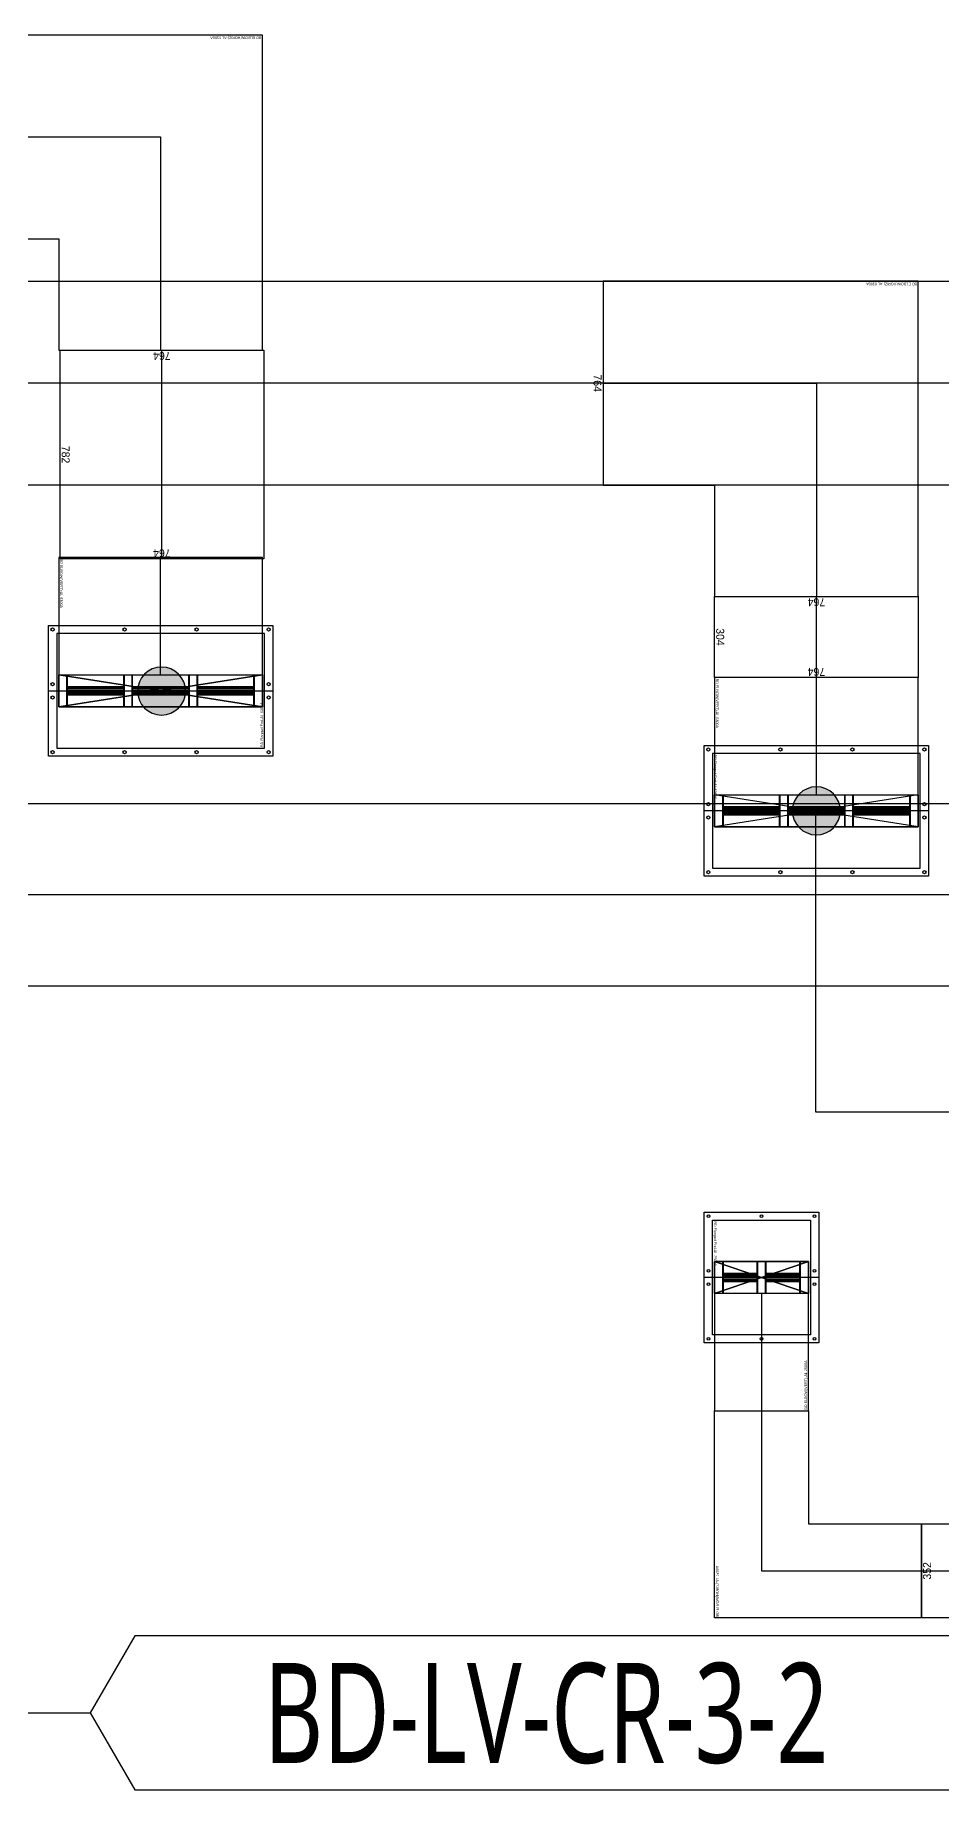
# Model space of a CAD drawing. Header units: millimetres. Extents: x 84228 to 374549, y -351975 to 847575.
# Drawn here: x 299941 to 303341, y 742429 to 749009 of the extents above; entities that cross this region are included whole.
import ezdxf
from ezdxf.enums import TextEntityAlignment as Align

# ---------------------------------------------------------------- set-up
doc = ezdxf.new("R2010")
doc.units = ezdxf.units.MM
doc.header["$LTSCALE"] = 150
doc.layers.get('Defpoints').update_dxf_attribs({"color": 150})
for name, color, linetype in [('-----27 Bus Duct_LV_380-220V', 200, 'Continuous'), ('-----27 Bus Duct_LV_380-220V_LOAD BANK', 7, 'Continuous'), ('-----27 Bus Duct_LV_380-220V_UT', 41, 'Continuous'), ('-----27 Bus Duct_LV_380-220V_UT B', 71, 'Continuous'), ('-----99 Cable Schedule', 2, 'Continuous')]:
    doc.layers.add(name, color=color, linetype=linetype)
doc.styles.add('DH', font='malgun.ttf')
doc.styles.add('ELEC', font='Dotum.ttf')
doc.styles.get("Standard").update_dxf_attribs({"font": 'Dotum.ttf'})
doc.dimstyles.new('전기통신참고용-치수', dxfattribs={"dimscale": 15, "dimtxt": 2, "dimasz": 0, "dimexe": 0, "dimexo": 0, "dimgap": 0.4, "dimtad": 4, "dimdec": 0, "dimzin": 0, "dimdsep": 46, "dimtxsty": 'Standard', "dimblk": 'NONE', "dimcen": 0, "dimse1": 1, "dimse2": 1, "dimsd1": 1, "dimsd2": 1, "dimclrd": 8, "dimclre": 8, "dimclrt": 8, "dimadec": 0, "dimazin": 0, "dimtfac": 1, "dimtdec": 0, "dimtix": 1, "dimtmove": 2, "dimatfit": 0, "dimldrblk": 'NONE', "dimfxl": 2, "dimtolj": 1, "dimtzin": 0, "dimarcsym": 0})

# ---------------------------------------------------------------- blocks, each defined once
blk = doc.blocks.new('*U465')
at = {"color": 1}
blk.add_line((382.0000000000052, 30484.9293737049), (382.0000000000002, 1445.429110597543), dxfattribs=at)
at = {"color": 0}
blk.add_lwpolyline([(764.0000000000002, 1445.429110597543), (2.273736754432321e-13, 1445.429110597543), (5.343281372915953e-12, 30484.9293737049), (764.0000000000053, 30484.9293737049)], close=True, dxfattribs=at)
blk = doc.blocks.new('*U593')
at = {"color": 1}
blk.add_line((343.0000000000018, 9979.49894644339), (342.9999999999956, -24216.00131666499), dxfattribs=at)
at = {"color": 0}
blk.add_lwpolyline([(685.9999999999957, -24216.00131666499), (-4.312994406063808e-12, -24216.00131666499), (1.662670001678634e-12, 9979.49894644339), (686.0000000000015, 9979.49894644339)], close=True, dxfattribs=at)
blk = doc.blocks.new('*U63')
at = {"color": 0}
blk.add_line((-3.637978807091713e-12, 214.5000000000036), (-3.637978807091713e-12, -214.4999999999964), dxfattribs=at)
at = {"color": 1}
for p, q in [((60, 176), (-60, -176)), ((-60, 176), (60, -176))]:
    blk.add_line(p, q, dxfattribs=at)
at = {"color": 0}
for points in [[(244.9999999999945, -214.4999999999964), (-245.0000000000055, -214.4999999999964), (-245.0000000000036, 214.5000000000036), (244.9999999999964, 214.5000000000036)], [(214.9999999999964, -183.4999999999964), (-215.0000000000036, -183.4999999999964), (-215.0000000000036, 183.5000000000036), (214.9999999999964, 183.5000000000036)]]:
    blk.add_lwpolyline(points, close=True, dxfattribs=at)
at = {"color": 1}
blk.add_lwpolyline([(60, -176), (-60, -176), (-60, 176), (60, 176)], close=True, dxfattribs=at)
for points in [[(-60, 14, -0.414213562373095), (-58, 16), (-17.19999999999709, 16, 0.4142135623730951), (-16.19999999999709, 17), (-16.19999999999709, 143, 0.4142135623730951), (-17.19999999999709, 144), (-58, 144, -0.414213562373095), (-60, 146), (-60, 176, -0.4142135623730951), (-59, 175), (-59, 146, 0.4142135623730951), (-58, 145), (58, 145, 0.4142135623730951), (59, 146), (59, 175, -0.4142135623730951), (60, 176), (60, 146, -0.414213562373095), (58, 144), (17.19999999999709, 144, 0.4142135623730951), (16.19999999999709, 143), (16.19999999999709, 17, 0.4142135623730951), (17.19999999999709, 16), (58, 16, -0.414213562373095), (60, 14), (60.00000000000728, 2, -0.4142135623730951), (59.00000000000728, 3), (59, 14, 0.414213562373095), (58, 15), (-58, 15, 0.4142135623730951), (-59, 14), (-58.99999999999272, 3, -0.4142135623730951), (-59.99999999999272, 2), (-59.99999999999272, 2), (-59.99999999999272, 2), (-59.99999999999272, 2)], [(-15.19999999999709, 17), (-15.19999999999709, 143, -0.414213562373095), (-14.19999999999709, 144), (14.19999999999709, 144, -0.414213562373095), (15.19999999999709, 143), (15.19999999999709, 17, -0.414213562373095), (14.19999999999709, 16), (-14.19999999999709, 16, -0.414213562373095)], [(-14.19999999999709, 18), (-14.19999999999709, 142, -0.414213562373095), (-13.19999999999709, 143), (-8.85000000000582, 143, -0.414213562373095), (-7.850000000005821, 142), (-7.850000000005821, 18, -0.414213562373095), (-8.85000000000582, 17), (-13.19999999999709, 17, -0.414213562373095)], [(-6.849999999998545, 18), (-6.849999999998545, 142, -0.414213562373095), (-5.849999999998545, 143), (-1.500000000007276, 143, -0.414213562373095), (-0.500000000007276, 142), (-0.500000000007276, 18, -0.414213562373095), (-1.500000000007276, 17), (-5.849999999998545, 17, -0.414213562373095)], [(0.500000000007276, 18), (0.500000000007276, 142, -0.414213562373095), (1.500000000007276, 143), (5.849999999998545, 143, -0.414213562373095), (6.849999999998545, 142), (6.849999999998545, 18, -0.414213562373095), (5.849999999998545, 17), (1.500000000007276, 17, -0.414213562373095)], [(7.850000000005821, 18), (7.850000000005821, 142, -0.414213562373095), (8.85000000000582, 143), (13.19999999999709, 143, -0.414213562373095), (14.19999999999709, 142), (14.19999999999709, 18, -0.414213562373095), (13.19999999999709, 17), (8.85000000000582, 17, -0.414213562373095)], [(-60, -146, -0.414213562373095), (-58, -144), (-17.19999999999709, -144, 0.4142135623730951), (-16.19999999999709, -143), (-16.19999999999709, -17, 0.4142135623730951), (-17.19999999999709, -16), (-58, -16, -0.414213562373095), (-60, -14), (-59.99999999999272, 0, -0.4142135623730951), (-58.99999999999272, -1), (-59, -14, 0.4142135623730951), (-58, -15), (58, -15, 0.4142135623730951), (59, -14), (59.00000000000728, -1, -0.4142135623730951), (60.00000000000728, 0), (60, -14, -0.414213562373095), (58, -16), (17.19999999999709, -16, 0.4142135623730951), (16.19999999999709, -17), (16.19999999999709, -143, 0.4142135623730951), (17.19999999999709, -144), (58, -144, -0.414213562373095), (60, -146), (60, -176, -0.4142135623730951), (59, -175), (59, -146, 0.414213562373095), (58, -145), (-58, -145, 0.4142135623730951), (-59, -146), (-59, -175, -0.4142135623730951), (-60, -176), (-60, -176), (-60, -176), (-60, -176)], [(-15.19999999999709, -143), (-15.19999999999709, -17, -0.414213562373095), (-14.19999999999709, -16), (14.19999999999709, -16, -0.414213562373095), (15.19999999999709, -17), (15.19999999999709, -143, -0.414213562373095), (14.19999999999709, -144), (-14.19999999999709, -144, -0.414213562373095)], [(-14.19999999999709, -142), (-14.19999999999709, -18, -0.414213562373095), (-13.19999999999709, -17), (-8.85000000000582, -17, -0.414213562373095), (-7.850000000005821, -18), (-7.850000000005821, -142, -0.414213562373095), (-8.85000000000582, -143), (-13.19999999999709, -143, -0.414213562373095)], [(-6.849999999998545, -142), (-6.849999999998545, -18, -0.414213562373095), (-5.849999999998545, -17), (-1.500000000007276, -17, -0.414213562373095), (-0.500000000007276, -18), (-0.500000000007276, -142, -0.414213562373095), (-1.500000000007276, -143), (-5.849999999998545, -143, -0.414213562373095)], [(0.500000000007276, -142), (0.500000000007276, -18, -0.414213562373095), (1.500000000007276, -17), (5.849999999998545, -17, -0.414213562373095), (6.849999999998545, -18), (6.849999999998545, -142, -0.414213562373095), (5.849999999998545, -143), (1.500000000007276, -143, -0.414213562373095)], [(7.850000000005821, -142), (7.850000000005821, -18, -0.414213562373095), (8.85000000000582, -17), (13.19999999999709, -17, -0.414213562373095), (14.19999999999709, -18), (14.19999999999709, -142, -0.414213562373095), (13.19999999999709, -143), (8.85000000000582, -143, -0.414213562373095)]]:
    blk.add_lwpolyline(points, format="xyb", close=True, dxfattribs=at)
at = {"color": 0}
for centre in [(-230.0000000000036, 199.0000000000036), (-25.00000000000364, 199.0000000000036), (24.99999999999636, 199.0000000000036), (229.9999999999964, 199.0000000000036), (-230.0000000000036, 3.637978807091713e-12), (229.9999999999964, 3.637978807091713e-12), (-230.0000000000036, -198.9999999999964), (-25.00000000000364, -198.9999999999964), (24.99999999999636, -198.9999999999964), (229.9999999999964, -198.9999999999964)]:
    blk.add_circle(centre, 5, dxfattribs=at)
at = {"color": 0, "style": 'ELEC'}
blk.add_text('BD Flanged End-AL 2500A', height=10, dxfattribs=at).set_placement((-210.0000000000036, -173.4999999999964), align=Align.MIDDLE_LEFT)
blk = doc.blocks.new('*U64')
at = {"color": 1}
for p, q in [((340, 176), (220, -176)), ((220, 176), (340, -176))]:
    blk.add_line(p, q, dxfattribs=at)
at = {"color": 0}
blk.add_lwpolyline([(-220.0000000000036, -176), (219.9999999999964, -176), (219.9999999999964, 176), (-220.0000000000036, 176)], close=True, dxfattribs=at)
blk.add_lwpolyline([(219.9999999999964, -176), (339.9999999999964, -176), (339.9999999999964, 176), (219.9999999999964, 176)], dxfattribs=at)
at = {"color": 1}
for points in [[(220, 14, -0.414213562373095), (222, 16), (262.8000000000029, 16, 0.4142135623730951), (263.8000000000029, 17), (263.8000000000029, 143, 0.4142135623730951), (262.8000000000029, 144), (222, 144, -0.414213562373095), (220, 146), (220, 176, -0.4142135623730951), (221, 175), (221, 146, 0.4142135623730951), (222, 145), (338, 145, 0.4142135623730951), (339, 146), (339, 175, -0.4142135623730951), (340, 176), (340, 146, -0.414213562373095), (338, 144), (297.1999999999971, 144, 0.4142135623730951), (296.1999999999971, 143), (296.1999999999971, 17, 0.4142135623730951), (297.1999999999971, 16), (338, 16, -0.414213562373095), (340, 14), (340.0000000000146, 2, -0.4142135623730951), (339.0000000000146, 3), (339, 14, 0.414213562373095), (338, 15), (222, 15, 0.4142135623730951), (221, 14), (221.0000000000146, 3, -0.4142135623730951), (220.0000000000146, 2), (220.0000000000146, 2), (220.0000000000146, 2), (220.0000000000146, 2)], [(264.8000000000029, 17), (264.8000000000029, 143, -0.414213562373095), (265.8000000000029, 144), (294.1999999999971, 144, -0.414213562373095), (295.1999999999971, 143), (295.1999999999971, 17, -0.414213562373095), (294.1999999999971, 16), (265.8000000000029, 16, -0.414213562373095)], [(265.8000000000029, 18), (265.8000000000029, 142, -0.414213562373095), (266.8000000000029, 143), (271.1499999999942, 143, -0.414213562373095), (272.1499999999942, 142), (272.1499999999942, 18, -0.414213562373095), (271.1499999999942, 17), (266.8000000000029, 17, -0.414213562373095)], [(273.1500000000087, 18), (273.1500000000087, 142, -0.414213562373095), (274.1500000000087, 143), (278.5, 143, -0.414213562373095), (279.5, 142), (279.5, 18, -0.414213562373095), (278.5, 17), (274.1500000000087, 17, -0.414213562373095)], [(280.5000000000146, 18), (280.5000000000146, 142, -0.414213562373095), (281.5000000000146, 143), (285.8500000000058, 143, -0.414213562373095), (286.8500000000058, 142), (286.8500000000058, 18, -0.414213562373095), (285.8500000000058, 17), (281.5000000000146, 17, -0.414213562373095)], [(287.8500000000058, 18), (287.8500000000058, 142, -0.414213562373095), (288.8500000000058, 143), (293.1999999999971, 143, -0.414213562373095), (294.1999999999971, 142), (294.1999999999971, 18, -0.414213562373095), (293.1999999999971, 17), (288.8500000000058, 17, -0.414213562373095)], [(220, -146, -0.414213562373095), (222, -144), (262.8000000000029, -144, 0.4142135623730951), (263.8000000000029, -143), (263.8000000000029, -17, 0.4142135623730951), (262.8000000000029, -16), (222, -16, -0.414213562373095), (220, -14), (220.0000000000146, 0, -0.4142135623730951), (221.0000000000146, -1), (221, -14, 0.4142135623730951), (222, -15), (338, -15, 0.4142135623730951), (339, -14), (339.0000000000146, -1, -0.4142135623730951), (340.0000000000146, 0), (340, -14, -0.414213562373095), (338, -16), (297.1999999999971, -16, 0.4142135623730951), (296.1999999999971, -17), (296.1999999999971, -143, 0.4142135623730951), (297.1999999999971, -144), (338, -144, -0.414213562373095), (340, -146), (340, -176, -0.4142135623730951), (339, -175), (339, -146, 0.414213562373095), (338, -145), (222, -145, 0.4142135623730951), (221, -146), (221, -175, -0.4142135623730951), (220, -176), (220, -176), (220, -176), (220, -176)], [(264.8000000000029, -143), (264.8000000000029, -17, -0.414213562373095), (265.8000000000029, -16), (294.1999999999971, -16, -0.414213562373095), (295.1999999999971, -17), (295.1999999999971, -143, -0.414213562373095), (294.1999999999971, -144), (265.8000000000029, -144, -0.414213562373095)], [(265.8000000000029, -142), (265.8000000000029, -18, -0.414213562373095), (266.8000000000029, -17), (271.1499999999942, -17, -0.414213562373095), (272.1499999999942, -18), (272.1499999999942, -142, -0.414213562373095), (271.1499999999942, -143), (266.8000000000029, -143, -0.414213562373095)], [(273.1500000000087, -142), (273.1500000000087, -18, -0.414213562373095), (274.1500000000087, -17), (278.5, -17, -0.414213562373095), (279.5, -18), (279.5, -142, -0.414213562373095), (278.5, -143), (274.1500000000087, -143, -0.414213562373095)], [(280.5000000000146, -142), (280.5000000000146, -18, -0.414213562373095), (281.5000000000146, -17), (285.8500000000058, -17, -0.414213562373095), (286.8500000000058, -18), (286.8500000000058, -142, -0.414213562373095), (285.8500000000058, -143), (281.5000000000146, -143, -0.414213562373095)], [(287.8500000000058, -142), (287.8500000000058, -18, -0.414213562373095), (288.8500000000058, -17), (293.1999999999971, -17, -0.414213562373095), (294.1999999999971, -18), (294.1999999999971, -142, -0.414213562373095), (293.1999999999971, -143), (288.8500000000058, -143, -0.414213562373095)]]:
    blk.add_lwpolyline(points, format="xyb", close=True, dxfattribs=at)
blk.add_lwpolyline([(220, 0), (-220, 0)], dxfattribs=at)
at = {"color": 0, "style": 'ELEC'}
blk.add_text('BD ELBOW(VERT)-AL 2500A', height=10, dxfattribs=at).set_placement((-215.0000000000036, -166), align=Align.MIDDLE_LEFT)
blk = doc.blocks.new('*D558')
at = {"layer": 'Defpoints', "color": 0, "transparency": 16777216}
for p in [(-1.06581410364015e-13, 62.22511945736187), (351.9999999999999, 62.22511945736187), (351.9999999999999, 62.22511945736187)]:
    blk.add_point(p, dxfattribs=at)
at = {"color": 0, "transparency": 16777216, "insert": (175.9999999999999, 41.20476667581506), "char_height": 30, "attachment_point": 5}
blk.add_mtext('\\A1;{\\C0;352}', dxfattribs=at)
blk = doc.blocks.new('_None')
blk = doc.blocks.new('*D559')
at = {"layer": 'Defpoints', "color": 0, "transparency": 16777216}
for p in [(352, 62.2251194573619), (352.0000000000947, 62.2251194573619), (351.9999999999993, -5008.774880545011)]:
    blk.add_point(p, dxfattribs=at)
at = {"color": 0, "transparency": 16777216, "insert": (330.9796472185477, -2473.274880543824), "char_height": 30, "attachment_point": 5, "rotation": 90}
blk.add_mtext('\\A1;{\\C0;5071}', dxfattribs=at)
blk = doc.blocks.new('*D560')
at = {"layer": 'Defpoints', "color": 0, "transparency": 16777216}
for p in [(-9.450218385609332e-13, -5008.774880545009), (351.9999999999991, -5008.774880545009), (351.9999999999991, -5008.774880545009)]:
    blk.add_point(p, dxfattribs=at)
at = {"color": 0, "transparency": 16777216, "insert": (175.9999999999991, -4987.754527763463), "char_height": 30, "attachment_point": 5}
blk.add_mtext('\\A1;{\\C0;352}', dxfattribs=at)
blk = doc.blocks.new('*U65')
at = {"color": 0}
blk.add_lwpolyline([(-176.0000000000036, -176), (599.9999999999964, -176), (599.9999999999964, 176), (175.9999999999964, 176), (175.9999999999964, 600), (-176.0000000000036, 600)], close=True, dxfattribs=at)
at = {"color": 1}
blk.add_lwpolyline([(600, 0), (0, 0), (0, 600)], dxfattribs=at)
at = {"color": 0, "style": 'ELEC'}
blk.add_text('BD ELBOW(HORIZ)-AL 2500A', height=10, dxfattribs=at).set_placement((-171.0000000000036, -166), align=Align.MIDDLE_LEFT)
blk = doc.blocks.new('*U5')
at = {"color": 0}
blk.add_line((-3.637978807091713e-12, 420.5000000000036), (-3.637978807091713e-12, -420.5), dxfattribs=at)
at = {"color": 1}
for p, q in [((60, 382), (-60, -382)), ((-60, 382), (60, -382))]:
    blk.add_line(p, q, dxfattribs=at)
at = {"color": 0}
for points in [[(244.9999999999964, -420.5), (-245.0000000000036, -420.5), (-245.0000000000036, 420.5000000000036), (244.9999999999964, 420.5000000000036)], [(-215.0000000000036, -389.4999999999964), (214.9999999999964, -389.4999999999964), (214.9999999999964, 389.5000000000036), (-215.0000000000036, 389.5000000000036)]]:
    blk.add_lwpolyline(points, close=True, dxfattribs=at)
at = {"color": 1}
blk.add_lwpolyline([(60, -382), (-60, -382), (-60, 382), (60, 382)], close=True, dxfattribs=at)
for points in [[(-60, 136, -0.414213562373095), (-58, 138), (-17.19999999999709, 138, 0.4142135623730951), (-16.19999999999709, 139), (-16.19999999999709, 349, 0.4142135623730951), (-17.19999999999709, 350), (-58, 350, -0.414213562373095), (-60, 352), (-60, 382, -0.4142135623730951), (-59, 381), (-59, 352, 0.4142135623730951), (-58, 351), (58, 351, 0.4142135623730951), (59, 352), (59, 381, -0.4142135623730951), (60, 382), (60, 352, -0.414213562373095), (58, 350), (17.19999999999709, 350, 0.4142135623730951), (16.19999999999709, 349), (16.19999999999709, 139, 0.4142135623730951), (17.19999999999709, 138), (58, 138, -0.414213562373095), (60, 136), (60.00000000000728, 124, -0.4142135623730951), (59.00000000000728, 125), (59, 136, 0.414213562373095), (58, 137), (-58, 137, 0.4142135623730951), (-59, 136), (-58.99999999999272, 125, -0.4142135623730951), (-59.99999999999272, 124), (-59.99999999999272, 124), (-59.99999999999272, 124), (-59.99999999999272, 124)], [(-15.19999999999709, 139), (-15.19999999999709, 349, -0.414213562373095), (-14.19999999999709, 350), (14.19999999999709, 350, -0.414213562373095), (15.19999999999709, 349), (15.19999999999709, 139, -0.414213562373095), (14.19999999999709, 138), (-14.19999999999709, 138, -0.414213562373095)], [(-14.19999999999709, 140), (-14.19999999999709, 348, -0.414213562373095), (-13.19999999999709, 349), (-8.85000000000582, 349, -0.414213562373095), (-7.850000000005821, 348), (-7.850000000005821, 140, -0.414213562373095), (-8.85000000000582, 139), (-13.19999999999709, 139, -0.414213562373095)], [(-6.849999999998545, 140), (-6.849999999998545, 348, -0.414213562373095), (-5.849999999998545, 349), (-1.500000000007276, 349, -0.414213562373095), (-0.500000000007276, 348), (-0.500000000007276, 140, -0.414213562373095), (-1.500000000007276, 139), (-5.849999999998545, 139, -0.414213562373095)], [(0.500000000007276, 140), (0.500000000007276, 348, -0.414213562373095), (1.500000000007276, 349), (5.849999999998545, 349, -0.414213562373095), (6.849999999998545, 348), (6.849999999998545, 140, -0.414213562373095), (5.849999999998545, 139), (1.500000000007276, 139, -0.414213562373095)], [(7.850000000005821, 140), (7.850000000005821, 348, -0.414213562373095), (8.85000000000582, 349), (13.19999999999709, 349, -0.414213562373095), (14.19999999999709, 348), (14.19999999999709, 140, -0.414213562373095), (13.19999999999709, 139), (8.85000000000582, 139, -0.414213562373095)], [(-60, -108, -0.414213562373095), (-58, -106), (-17.19999999999709, -106, 0.4142135623730951), (-16.19999999999709, -105), (-16.19999999999709, 105, 0.4142135623730951), (-17.19999999999709, 106), (-58, 106, -0.414213562373095), (-60, 108), (-59.99999999999272, 122, -0.4142135623730951), (-58.99999999999272, 121), (-59, 108, 0.4142135623730951), (-58, 107), (58, 107, 0.4142135623730951), (59, 108), (59.00000000000728, 121, -0.4142135623730951), (60.00000000000728, 122), (60, 108, -0.414213562373095), (58, 106), (17.19999999999709, 106, 0.4142135623730951), (16.19999999999709, 105), (16.19999999999709, -105, 0.4142135623730951), (17.19999999999709, -106), (58, -106, -0.414213562373095), (60, -108), (60, -121, -0.4142135623730951), (59, -120), (59, -108, 0.414213562373095), (58, -107), (-58, -107, 0.4142135623730951), (-59, -108), (-59, -120, -0.4142135623730951), (-60, -121), (-60, -121), (-60, -121), (-60, -121)], [(-15.19999999999709, -105), (-15.19999999999709, 105, -0.414213562373095), (-14.19999999999709, 106), (14.19999999999709, 106, -0.414213562373095), (15.19999999999709, 105), (15.19999999999709, -105, -0.414213562373095), (14.19999999999709, -106), (-14.19999999999709, -106, -0.414213562373095)], [(-14.19999999999709, -104), (-14.19999999999709, 104, -0.414213562373095), (-13.19999999999709, 105), (-8.85000000000582, 105, -0.414213562373095), (-7.850000000005821, 104), (-7.850000000005821, -104, -0.414213562373095), (-8.85000000000582, -105), (-13.19999999999709, -105, -0.414213562373095)], [(-6.849999999998545, -104), (-6.849999999998545, 104, -0.414213562373095), (-5.849999999998545, 105), (-1.500000000007276, 105, -0.414213562373095), (-0.500000000007276, 104), (-0.500000000007276, -104, -0.414213562373095), (-1.500000000007276, -105), (-5.849999999998545, -105, -0.414213562373095)], [(0.500000000007276, -104), (0.500000000007276, 104, -0.414213562373095), (1.500000000007276, 105), (5.849999999998545, 105, -0.414213562373095), (6.849999999998545, 104), (6.849999999998545, -104, -0.414213562373095), (5.849999999998545, -105), (1.500000000007276, -105, -0.414213562373095)], [(7.850000000005821, -104), (7.850000000005821, 104, -0.414213562373095), (8.85000000000582, 105), (13.19999999999709, 105, -0.414213562373095), (14.19999999999709, 104), (14.19999999999709, -104, -0.414213562373095), (13.19999999999709, -105), (8.85000000000582, -105, -0.414213562373095)], [(-60, -352, -0.414213562373095), (-58, -350), (-17.19999999999709, -350, 0.4142135623730951), (-16.19999999999709, -349), (-16.19999999999709, -139, 0.4142135623730951), (-17.19999999999709, -138), (-58, -138, -0.414213562373095), (-60, -136), (-59.99999999999272, -123, -0.4142135623730951), (-58.99999999999272, -124), (-59, -136, 0.4142135623730951), (-58, -137), (58, -137, 0.4142135623730951), (59, -136), (59.00000000000728, -124, -0.4142135623730951), (60.00000000000728, -123), (60, -136, -0.414213562373095), (58, -138), (17.19999999999709, -138, 0.4142135623730951), (16.19999999999709, -139), (16.19999999999709, -349, 0.4142135623730951), (17.19999999999709, -350), (58, -350, -0.414213562373095), (60, -352), (60, -382, -0.4142135623730951), (59, -381), (59, -352, 0.414213562373095), (58, -351), (-58, -351, 0.4142135623730951), (-59, -352), (-59, -381, -0.4142135623730951), (-60, -382), (-60, -382), (-60, -382), (-60, -382)], [(-15.19999999999709, -349), (-15.19999999999709, -139, -0.414213562373095), (-14.19999999999709, -138), (14.19999999999709, -138, -0.414213562373095), (15.19999999999709, -139), (15.19999999999709, -349, -0.414213562373095), (14.19999999999709, -350), (-14.19999999999709, -350, -0.414213562373095)], [(-14.19999999999709, -348), (-14.19999999999709, -140, -0.414213562373095), (-13.19999999999709, -139), (-8.85000000000582, -139, -0.414213562373095), (-7.850000000005821, -140), (-7.850000000005821, -348, -0.414213562373095), (-8.85000000000582, -349), (-13.19999999999709, -349, -0.414213562373095)], [(-6.849999999998545, -348), (-6.849999999998545, -140, -0.414213562373095), (-5.849999999998545, -139), (-1.500000000007276, -139, -0.414213562373095), (-0.500000000007276, -140), (-0.500000000007276, -348, -0.414213562373095), (-1.500000000007276, -349), (-5.849999999998545, -349, -0.414213562373095)], [(0.500000000007276, -348), (0.500000000007276, -140, -0.414213562373095), (1.500000000007276, -139), (5.849999999998545, -139, -0.414213562373095), (6.849999999998545, -140), (6.849999999998545, -348, -0.414213562373095), (5.849999999998545, -349), (1.500000000007276, -349, -0.414213562373095)], [(7.850000000005821, -348), (7.850000000005821, -140, -0.414213562373095), (8.85000000000582, -139), (13.19999999999709, -139, -0.414213562373095), (14.19999999999709, -140), (14.19999999999709, -348, -0.414213562373095), (13.19999999999709, -349), (8.85000000000582, -349, -0.414213562373095)]]:
    blk.add_lwpolyline(points, format="xyb", close=True, dxfattribs=at)
at = {"color": 0}
for centre in [(-230.0000000000036, 405.0000000000036), (-25.00000000000364, 405.0000000000036), (24.99999999999636, 405.0000000000036), (229.9999999999964, 405.0000000000036), (-230.0000000000036, 135.0000000000036), (229.9999999999964, 135.0000000000036), (-230.0000000000036, -134.9999999999964), (229.9999999999964, -134.9999999999964), (-230.0000000000036, -404.9999999999964), (-25.00000000000364, -404.9999999999964), (24.99999999999636, -404.9999999999964), (229.9999999999964, -404.9999999999964)]:
    blk.add_circle(centre, 6, dxfattribs=at)
at = {"color": 0, "style": 'ELEC'}
blk.add_text('BD Flanged End-AL 6300A', height=10, dxfattribs=at).set_placement((-210.0000000000036, -379.4999999999964), align=Align.MIDDLE_LEFT)
blk = doc.blocks.new('A$C9a0ab699')
h = blk.add_hatch(color=0)
edge = h.paths.add_edge_path()
edge.add_arc((2.182787284255028e-11, 2.299202606081963e-09), 64.0071934098378, 720.0000000000341, 1080.000000000034, ccw=False)
at = {"color": 0}
blk.add_circle((2.182787284255028e-11, 2.299202606081963e-09), 64.0071934098378, dxfattribs=at)
blk = doc.blocks.new('*U7')
at = {"color": 1}
for p, q in [((340, 382), (220, -382)), ((220, 382), (340, -382))]:
    blk.add_line(p, q, dxfattribs=at)
at = {"color": 0}
blk.add_lwpolyline([(-220.0000000000036, -382), (219.9999999999964, -382), (219.9999999999964, 382), (-220.0000000000036, 382)], close=True, dxfattribs=at)
blk.add_lwpolyline([(219.9999999999964, -382), (339.9999999999964, -382), (339.9999999999964, 382), (219.9999999999964, 382)], dxfattribs=at)
at = {"color": 1}
for points in [[(220, 136, -0.414213562373095), (222, 138), (262.8000000000029, 138, 0.4142135623730951), (263.8000000000029, 139), (263.8000000000029, 349, 0.4142135623730951), (262.8000000000029, 350), (222, 350, -0.414213562373095), (220, 352), (220, 382, -0.4142135623730951), (221, 381), (221, 352, 0.4142135623730951), (222, 351), (338, 351, 0.4142135623730951), (339, 352), (339, 381, -0.4142135623730951), (340, 382), (340, 352, -0.414213562373095), (338, 350), (297.1999999999971, 350, 0.4142135623730951), (296.1999999999971, 349), (296.1999999999971, 139, 0.4142135623730951), (297.1999999999971, 138), (338, 138, -0.414213562373095), (340, 136), (340.0000000000073, 124, -0.4142135623730951), (339.0000000000073, 125), (339, 136, 0.414213562373095), (338, 137), (222, 137, 0.4142135623730951), (221, 136), (221.0000000000073, 125, -0.4142135623730951), (220.0000000000073, 124), (220.0000000000073, 124), (220.0000000000073, 124), (220.0000000000073, 124)], [(264.8000000000029, 139), (264.8000000000029, 349, -0.414213562373095), (265.8000000000029, 350), (294.1999999999971, 350, -0.414213562373095), (295.1999999999971, 349), (295.1999999999971, 139, -0.414213562373095), (294.1999999999971, 138), (265.8000000000029, 138, -0.414213562373095)], [(265.8000000000029, 140), (265.8000000000029, 348, -0.414213562373095), (266.8000000000029, 349), (271.1499999999942, 349, -0.414213562373095), (272.1499999999942, 348), (272.1499999999942, 140, -0.414213562373095), (271.1499999999942, 139), (266.8000000000029, 139, -0.414213562373095)], [(273.1500000000015, 140), (273.1500000000015, 348, -0.414213562373095), (274.1500000000015, 349), (278.4999999999927, 349, -0.414213562373095), (279.4999999999927, 348), (279.4999999999927, 140, -0.414213562373095), (278.4999999999927, 139), (274.1500000000015, 139, -0.414213562373095)], [(280.5000000000073, 140), (280.5000000000073, 348, -0.414213562373095), (281.5000000000073, 349), (285.8499999999985, 349, -0.414213562373095), (286.8499999999985, 348), (286.8499999999985, 140, -0.414213562373095), (285.8499999999985, 139), (281.5000000000073, 139, -0.414213562373095)], [(287.8500000000058, 140), (287.8500000000058, 348, -0.414213562373095), (288.8500000000058, 349), (293.1999999999971, 349, -0.414213562373095), (294.1999999999971, 348), (294.1999999999971, 140, -0.414213562373095), (293.1999999999971, 139), (288.8500000000058, 139, -0.414213562373095)], [(220, -108, -0.414213562373095), (222, -106), (262.8000000000029, -106, 0.4142135623730951), (263.8000000000029, -105), (263.8000000000029, 105, 0.4142135623730951), (262.8000000000029, 106), (222, 106, -0.414213562373095), (220, 108), (220.0000000000073, 122, -0.4142135623730951), (221.0000000000073, 121), (221, 108, 0.4142135623730951), (222, 107), (338, 107, 0.4142135623730951), (339, 108), (339.0000000000073, 121, -0.4142135623730951), (340.0000000000073, 122), (340, 108, -0.414213562373095), (338, 106), (297.1999999999971, 106, 0.4142135623730951), (296.1999999999971, 105), (296.1999999999971, -105, 0.4142135623730951), (297.1999999999971, -106), (338, -106, -0.414213562373095), (340, -108), (340, -121, -0.4142135623730951), (339, -120), (339, -108, 0.414213562373095), (338, -107), (222, -107, 0.4142135623730951), (221, -108), (221, -120, -0.4142135623730951), (220, -121), (220, -121), (220, -121), (220, -121)], [(264.8000000000029, -105), (264.8000000000029, 105, -0.414213562373095), (265.8000000000029, 106), (294.1999999999971, 106, -0.414213562373095), (295.1999999999971, 105), (295.1999999999971, -105, -0.414213562373095), (294.1999999999971, -106), (265.8000000000029, -106, -0.414213562373095)], [(265.8000000000029, -104), (265.8000000000029, 104, -0.414213562373095), (266.8000000000029, 105), (271.1499999999942, 105, -0.414213562373095), (272.1499999999942, 104), (272.1499999999942, -104, -0.414213562373095), (271.1499999999942, -105), (266.8000000000029, -105, -0.414213562373095)], [(273.1500000000015, -104), (273.1500000000015, 104, -0.414213562373095), (274.1500000000015, 105), (278.4999999999927, 105, -0.414213562373095), (279.4999999999927, 104), (279.4999999999927, -104, -0.414213562373095), (278.4999999999927, -105), (274.1500000000015, -105, -0.414213562373095)], [(280.5000000000073, -104), (280.5000000000073, 104, -0.414213562373095), (281.5000000000073, 105), (285.8499999999985, 105, -0.414213562373095), (286.8499999999985, 104), (286.8499999999985, -104, -0.414213562373095), (285.8499999999985, -105), (281.5000000000073, -105, -0.414213562373095)], [(287.8500000000058, -104), (287.8500000000058, 104, -0.414213562373095), (288.8500000000058, 105), (293.1999999999971, 105, -0.414213562373095), (294.1999999999971, 104), (294.1999999999971, -104, -0.414213562373095), (293.1999999999971, -105), (288.8500000000058, -105, -0.414213562373095)], [(220, -352, -0.414213562373095), (222, -350), (262.8000000000029, -350, 0.4142135623730951), (263.8000000000029, -349), (263.8000000000029, -139, 0.4142135623730951), (262.8000000000029, -138), (222, -138, -0.414213562373095), (220, -136), (220.0000000000073, -123, -0.4142135623730951), (221.0000000000073, -124), (221, -136, 0.4142135623730951), (222, -137), (338, -137, 0.4142135623730951), (339, -136), (339.0000000000073, -124, -0.4142135623730951), (340.0000000000073, -123), (340, -136, -0.414213562373095), (338, -138), (297.1999999999971, -138, 0.4142135623730951), (296.1999999999971, -139), (296.1999999999971, -349, 0.4142135623730951), (297.1999999999971, -350), (338, -350, -0.414213562373095), (340, -352), (340, -382, -0.4142135623730951), (339, -381), (339, -352, 0.414213562373095), (338, -351), (222, -351, 0.4142135623730951), (221, -352), (221, -381, -0.4142135623730951), (220, -382), (220, -382), (220, -382), (220, -382)], [(264.8000000000029, -349), (264.8000000000029, -139, -0.414213562373095), (265.8000000000029, -138), (294.1999999999971, -138, -0.414213562373095), (295.1999999999971, -139), (295.1999999999971, -349, -0.414213562373095), (294.1999999999971, -350), (265.8000000000029, -350, -0.414213562373095)], [(265.8000000000029, -348), (265.8000000000029, -140, -0.414213562373095), (266.8000000000029, -139), (271.1499999999942, -139, -0.414213562373095), (272.1499999999942, -140), (272.1499999999942, -348, -0.414213562373095), (271.1499999999942, -349), (266.8000000000029, -349, -0.414213562373095)], [(273.1500000000015, -348), (273.1500000000015, -140, -0.414213562373095), (274.1500000000015, -139), (278.4999999999927, -139, -0.414213562373095), (279.4999999999927, -140), (279.4999999999927, -348, -0.414213562373095), (278.4999999999927, -349), (274.1500000000015, -349, -0.414213562373095)], [(280.5000000000073, -348), (280.5000000000073, -140, -0.414213562373095), (281.5000000000073, -139), (285.8499999999985, -139, -0.414213562373095), (286.8499999999985, -140), (286.8499999999985, -348, -0.414213562373095), (285.8499999999985, -349), (281.5000000000073, -349, -0.414213562373095)], [(287.8500000000058, -348), (287.8500000000058, -140, -0.414213562373095), (288.8500000000058, -139), (293.1999999999971, -139, -0.414213562373095), (294.1999999999971, -140), (294.1999999999971, -348, -0.414213562373095), (293.1999999999971, -349), (288.8500000000058, -349, -0.414213562373095)]]:
    blk.add_lwpolyline(points, format="xyb", close=True, dxfattribs=at)
blk.add_lwpolyline([(220, 0), (-220, 0)], dxfattribs=at)
at = {"color": 0, "style": 'ELEC'}
blk.add_text('BD ELBOW(VERT)-AL 6300A', height=10, dxfattribs=at).set_placement((-215.0000000000036, -372), align=Align.MIDDLE_LEFT)
blk = doc.blocks.new('*U15')
at = {"color": 0}
blk.add_lwpolyline([(-382.0000000000036, -382), (799.9999999999964, -382), (799.9999999999964, 382), (381.9999999999964, 382), (381.9999999999964, 800), (-382.0000000000036, 800)], close=True, dxfattribs=at)
at = {"color": 1}
blk.add_lwpolyline([(800, 0), (0, 0), (0, 800)], dxfattribs=at)
at = {"color": 0, "style": 'ELEC'}
blk.add_text('BD ELBOW(HORIZ)-AL 6300A', height=10, dxfattribs=at).set_placement((-377.0000000000036, -372), align=Align.MIDDLE_LEFT)
blk = doc.blocks.new('*D578')
at = {"layer": 'Defpoints', "color": 0, "transparency": 16777216}
for p in [(1.101341240428155e-12, 6174.999999975189), (764.0000000000011, 6174.999999975189), (764.0000000000011, 6174.999999975189)]:
    blk.add_point(p, dxfattribs=at)
at = {"color": 0, "transparency": 16777216, "insert": (382.0000000000011, 6153.979647193642), "char_height": 30, "attachment_point": 5}
blk.add_mtext('\\A1;{\\C0;764}', dxfattribs=at)
blk = doc.blocks.new('*D579')
at = {"layer": 'Defpoints', "color": 0, "transparency": 16777216}
for p in [(764.0000000000014, 6174.999999975193), (764.0000000000958, 6174.999999975193), (764.0000000000013, 5393.14328715054)]:
    blk.add_point(p, dxfattribs=at)
at = {"color": 0, "transparency": 16777216, "insert": (742.9796472185507, 5784.071643562866), "char_height": 30, "attachment_point": 5, "rotation": 90}
blk.add_mtext('\\A1;{\\C0;782}', dxfattribs=at)
blk = doc.blocks.new('*D580')
at = {"layer": 'Defpoints', "color": 0, "transparency": 16777216}
for p in [(1.023181539494544e-12, 5393.143287150539), (764.000000000001, 5393.143287150539), (764.000000000001, 5393.143287150539)]:
    blk.add_point(p, dxfattribs=at)
at = {"color": 0, "transparency": 16777216, "insert": (382.000000000001, 5414.163639932085), "char_height": 30, "attachment_point": 5}
blk.add_mtext('\\A1;{\\C0;764}', dxfattribs=at)
blk = doc.blocks.new('*D642')
at = {"layer": 'Defpoints', "color": 0, "transparency": 16777216}
for p in [(1.641353719605831e-12, 9745.500000012456), (764.0000000000016, 9745.500000012456), (764.0000000000016, 9745.500000012456)]:
    blk.add_point(p, dxfattribs=at)
at = {"color": 0, "transparency": 16777216, "insert": (382.0000000000016, 9724.47964723091), "char_height": 30, "attachment_point": 5}
blk.add_mtext('\\A1;{\\C0;764}', dxfattribs=at)
blk = doc.blocks.new('*D643')
at = {"layer": 'Defpoints', "color": 0, "transparency": 16777216}
for p in [(764.0000000000018, 9745.50000001246), (764.0000000001016, 9745.50000001246), (764.0000000000018, 9441.82422724598)]:
    blk.add_point(p, dxfattribs=at)
at = {"color": 0, "transparency": 16777216, "insert": (742.9796472185575, 9593.662113629218), "char_height": 30, "attachment_point": 5, "rotation": 90}
blk.add_mtext('\\A1;{\\C0;304}', dxfattribs=at)
blk = doc.blocks.new('*D644')
at = {"layer": 'Defpoints', "color": 0, "transparency": 16777216}
for p in [(1.669775429036235e-12, 9441.824227245976), (764.0000000000016, 9441.824227245976), (764.0000000000016, 9441.824227245976)]:
    blk.add_point(p, dxfattribs=at)
at = {"color": 0, "transparency": 16777216, "insert": (382.0000000000016, 9462.844580027522), "char_height": 30, "attachment_point": 5}
blk.add_mtext('\\A1;{\\C0;764}', dxfattribs=at)
blk = doc.blocks.new('*D650')
at = {"layer": 'Defpoints', "color": 0, "transparency": 16777216}
for p in [(9.734435479913373e-13, 6056.00000000486), (764.000000000001, 6056.00000000486), (764.000000000001, 6056.00000000486)]:
    blk.add_point(p, dxfattribs=at)
at = {"color": 0, "transparency": 16777216, "insert": (382.000000000001, 6034.979647223314), "char_height": 30, "attachment_point": 5}
blk.add_mtext('\\A1;{\\C0;764}', dxfattribs=at)
blk = doc.blocks.new('*D651')
at = {"layer": 'Defpoints', "color": 0, "transparency": 16777216}
for p in [(764.0000000000013, 6056.000000004862), (764.0000000000971, 6056.000000004862), (764.0000000000001, -639.000000001557)]:
    blk.add_point(p, dxfattribs=at)
at = {"color": 0, "transparency": 16777216, "insert": (742.9796472185517, 2708.500000001652), "char_height": 30, "attachment_point": 5, "rotation": 90}
blk.add_mtext('\\A1;{\\C0;6695}', dxfattribs=at)
blk = doc.blocks.new('*D652')
at = {"layer": 'Defpoints', "color": 0, "transparency": 16777216}
for p in [(-1.4210854715202e-13, -639.0000000015568), (763.9999999999999, -639.0000000015568), (763.9999999999999, -639.0000000015568)]:
    blk.add_point(p, dxfattribs=at)
at = {"color": 0, "transparency": 16777216, "insert": (381.9999999999999, -617.9796472200101), "char_height": 30, "attachment_point": 5}
blk.add_mtext('\\A1;{\\C0;764}', dxfattribs=at)
blk = doc.blocks.new('*U557')
at = {"color": 1}
blk.add_line((175.9999999999998, 62.22511945736187), (175.999999999999, -5008.774880545009), dxfattribs=at)
at = {"color": 0}
blk.add_lwpolyline([(351.9999999999991, -5008.774880545009), (-9.450218385609332e-13, -5008.774880545009), (-1.06581410364015e-13, 62.22511945736187), (351.9999999999999, 62.22511945736187)], close=True, dxfattribs=at)
for base, p1, p2, override, picture, middle in [((351.9999999999999, 62.22511945736187), (-1.06581410364015e-13, 62.22511945736187), (351.9999999999999, 62.22511945736187), {"dimtxsty": 'Standard', "dimclrd": 0, "dimclre": 0, "dimclrt": 0}, '*D558', (175.9999999999999, 41.20476667581506)), ((351.9999999999991, -5008.774880545009), (-9.450218385609332e-13, -5008.774880545009), (351.9999999999991, -5008.774880545009), {"dimtad": 1, "dimtxsty": 'Standard', "dimclrd": 0, "dimclre": 0, "dimclrt": 0}, '*D560', (175.9999999999991, -4987.754527763463))]:
    dim = blk.add_linear_dim(base=base, p1=p1, p2=p2, text='{\\C0;<>}', dimstyle='전기통신참고용-치수', override=override, dxfattribs=at)
    dim.commit()
    dim.dimension.update_dxf_attribs({"geometry": picture, "text_midpoint": middle})
dim = blk.add_linear_dim(base=(352.0000000000947, 62.2251194573619), p1=(351.9999999999991, -5008.774880545009), p2=(351.9999999999999, 62.22511945736187), angle=90, text='{\\C0;<>}', dimstyle='전기통신참고용-치수', override={"dimtad": 1, "dimtxsty": 'Standard', "dimclrd": 0, "dimclre": 0, "dimclrt": 0}, dxfattribs=at)
dim.commit()
dim.dimension.update_dxf_attribs({"geometry": '*D559', "text_midpoint": (330.9796472185477, -2473.274880543824)})
blk = doc.blocks.new('*U577')
at = {"color": 1}
blk.add_line((382.000000000001, 6174.999999975189), (382.000000000001, 5393.143287150539), dxfattribs=at)
at = {"color": 0}
blk.add_lwpolyline([(764.000000000001, 5393.143287150539), (1.023181539494544e-12, 5393.143287150539), (1.101341240428155e-12, 6174.999999975189), (764.0000000000011, 6174.999999975189)], close=True, dxfattribs=at)
for base, p1, p2, override, picture, middle in [((764.0000000000011, 6174.999999975189), (1.101341240428155e-12, 6174.999999975189), (764.0000000000011, 6174.999999975189), {"dimtxsty": 'Standard', "dimclrd": 0, "dimclre": 0, "dimclrt": 0}, '*D578', (382.0000000000011, 6153.979647193642)), ((764.000000000001, 5393.143287150539), (1.023181539494544e-12, 5393.143287150539), (764.000000000001, 5393.143287150539), {"dimtad": 1, "dimtxsty": 'Standard', "dimclrd": 0, "dimclre": 0, "dimclrt": 0}, '*D580', (382.000000000001, 5414.163639932085))]:
    dim = blk.add_linear_dim(base=base, p1=p1, p2=p2, text='{\\C0;<>}', dimstyle='전기통신참고용-치수', override=override, dxfattribs=at)
    dim.commit()
    dim.dimension.update_dxf_attribs({"geometry": picture, "text_midpoint": middle})
dim = blk.add_linear_dim(base=(764.0000000000958, 6174.999999975193), p1=(764.000000000001, 5393.143287150539), p2=(764.0000000000011, 6174.999999975189), angle=90, text='{\\C0;<>}', dimstyle='전기통신참고용-치수', override={"dimtad": 1, "dimtxsty": 'Standard', "dimclrd": 0, "dimclre": 0, "dimclrt": 0}, dxfattribs=at)
dim.commit()
dim.dimension.update_dxf_attribs({"geometry": '*D579', "text_midpoint": (742.9796472185507, 5784.071643562866)})
blk = doc.blocks.new('*U641')
at = {"color": 1}
blk.add_line((382.0000000000015, 9745.500000012456), (382.0000000000016, 9441.824227245976), dxfattribs=at)
at = {"color": 0}
blk.add_lwpolyline([(764.0000000000016, 9441.824227245976), (1.669775429036235e-12, 9441.824227245976), (1.641353719605831e-12, 9745.500000012456), (764.0000000000016, 9745.500000012456)], close=True, dxfattribs=at)
for base, p1, p2, override, picture, middle in [((764.0000000000016, 9745.500000012456), (1.641353719605831e-12, 9745.500000012456), (764.0000000000016, 9745.500000012456), {"dimtxsty": 'Standard', "dimclrd": 0, "dimclre": 0, "dimclrt": 0}, '*D642', (382.0000000000016, 9724.47964723091)), ((764.0000000000016, 9441.824227245976), (1.669775429036235e-12, 9441.824227245976), (764.0000000000016, 9441.824227245976), {"dimtad": 1, "dimtxsty": 'Standard', "dimclrd": 0, "dimclre": 0, "dimclrt": 0}, '*D644', (382.0000000000016, 9462.844580027522))]:
    dim = blk.add_linear_dim(base=base, p1=p1, p2=p2, text='{\\C0;<>}', dimstyle='전기통신참고용-치수', override=override, dxfattribs=at)
    dim.commit()
    dim.dimension.update_dxf_attribs({"geometry": picture, "text_midpoint": middle})
dim = blk.add_linear_dim(base=(764.0000000001016, 9745.50000001246), p1=(764.0000000000016, 9441.824227245976), p2=(764.0000000000016, 9745.500000012456), angle=90, text='{\\C0;<>}', dimstyle='전기통신참고용-치수', override={"dimtad": 1, "dimtxsty": 'Standard', "dimclrd": 0, "dimclre": 0, "dimclrt": 0}, dxfattribs=at)
dim.commit()
dim.dimension.update_dxf_attribs({"geometry": '*D643', "text_midpoint": (742.9796472185575, 9593.662113629218)})
blk = doc.blocks.new('*U649')
at = {"color": 1}
blk.add_line((382.0000000000009, 6056.00000000486), (381.9999999999999, -639.0000000015568), dxfattribs=at)
at = {"color": 0}
blk.add_lwpolyline([(763.9999999999999, -639.0000000015568), (-1.4210854715202e-13, -639.0000000015568), (9.734435479913373e-13, 6056.00000000486), (764.000000000001, 6056.00000000486)], close=True, dxfattribs=at)
for base, p1, p2, override, picture, middle in [((764.000000000001, 6056.00000000486), (9.734435479913373e-13, 6056.00000000486), (764.000000000001, 6056.00000000486), {"dimtxsty": 'Standard', "dimclrd": 0, "dimclre": 0, "dimclrt": 0}, '*D650', (382.000000000001, 6034.979647223314)), ((763.9999999999999, -639.0000000015568), (-1.4210854715202e-13, -639.0000000015568), (763.9999999999999, -639.0000000015568), {"dimtad": 1, "dimtxsty": 'Standard', "dimclrd": 0, "dimclre": 0, "dimclrt": 0}, '*D652', (381.9999999999999, -617.9796472200101))]:
    dim = blk.add_linear_dim(base=base, p1=p1, p2=p2, text='{\\C0;<>}', dimstyle='전기통신참고용-치수', override=override, dxfattribs=at)
    dim.commit()
    dim.dimension.update_dxf_attribs({"geometry": picture, "text_midpoint": middle})
dim = blk.add_linear_dim(base=(764.0000000000971, 6056.000000004862), p1=(763.9999999999999, -639.0000000015568), p2=(764.000000000001, 6056.00000000486), angle=90, text='{\\C0;<>}', dimstyle='전기통신참고용-치수', override={"dimtad": 1, "dimtxsty": 'Standard', "dimclrd": 0, "dimclre": 0, "dimclrt": 0}, dxfattribs=at)
dim.commit()
dim.dimension.update_dxf_attribs({"geometry": '*D651', "text_midpoint": (742.9796472185517, 2708.500000001652)})

msp = doc.modelspace()

# ---------------------------------------------------------------- linework, layer by layer
at = {"layer": '-----99 Cable Schedule', "color": 1}
for points, elevation in [([(302867.3166666821, 746099.4987149974), (302866.8166666821, 744971.9226262344), (303720.8082581983, 744971.9226262344)], -3.247652379101226e-10), ([(299294.5000000126, 743844.9987150733), (299294.0000000126, 742717.4226263103), (300147.9915915289, 742717.4226263103)], -9.599702452052388e-09)]:
    msp.add_lwpolyline(points, dxfattribs=dict(at, elevation=elevation))
at = {"layer": '-----99 Cable Schedule', "color": 1, "elevation": -9.599702452052388e-09}
msp.add_lwpolyline([(300314.7014817548, 743006.1726263121), (300147.9915915428, 742717.4226263103), (300314.7014817574, 742428.6726263068), (303399.7707145325, 742428.6726263068), (303566.480604756, 742717.4226263103), (303399.7707145301, 743006.1726263121)], close=True, dxfattribs=at)

# ---------------------------------------------------------------- block references
at = {"layer": '-----27 Bus Duct_LV_380-220V'}
for name, p, rotation in [('*U15', (300411.5000000126, 748626.8554278999), 180), ('*U577', (300798.5000000126, 753219.9987150504), 180), ('*U7', (300411.5000000126, 746829.9987150752), 270), ('*U5', (300411.5000000126, 746549.9987150752), 89.99999999999999), ('*U63', (302664.5000000154, 744349.9987149974), 270), ('*U64', (302664.5000000154, 744069.9987149974), 89.99999999999999), ('*U557', (303326.7251194728, 743073.9987149974), 89.99999999999999)]:
    msp.add_blockref(name, p, dxfattribs=dict(at, rotation=rotation))
at = {"layer": '-----27 Bus Duct_LV_380-220V', "xscale": -1, "rotation": 270}
msp.add_blockref('*U65', (302664.5000000154, 743249.9987149974), dxfattribs=at)
at = {"layer": '-----27 Bus Duct_LV_380-220V_LOAD BANK', "rotation": 270}
msp.add_blockref('*U465', (277566.5706263129, 748085.6744877729), dxfattribs=at)
at = {"layer": '-----27 Bus Duct_LV_380-220V_UT'}
for name, p, rotation in [('*U649', (296014.5000000106, 748085.6744877639), 270), ('*U15', (302870.5000000154, 747703.6744877639), 180), ('*U641', (303252.5000000154, 756345.4987150099), 180), ('*U7', (302870.5000000154, 746379.9987149974), 270), ('*U5', (302870.5000000154, 746099.9987149974), 270)]:
    msp.add_blockref(name, p, dxfattribs=dict(at, rotation=rotation))
at = {"layer": '-----27 Bus Duct_LV_380-220V_UT B', "rotation": 270}
msp.add_blockref('*U593', (303189.0010535747, 746127.9987150088), dxfattribs=at)
at = {"layer": '-----99 Cable Schedule', "color": 1, "xscale": -1.40625, "yscale": 1.40625, "zscale": 1.40625, "rotation": 180}
msp.add_blockref('A$C9a0ab699', (300415.1291666793, 746548.9987149982), dxfattribs=at)
at = {"layer": '-----99 Cable Schedule', "color": 1, "xscale": -1.40625, "yscale": 1.40625, "zscale": 1.40625}
msp.add_blockref('A$C9a0ab699', (302870.5000000154, 746099.9987149942), dxfattribs=at)

# ---------------------------------------------------------------- texts
at = {"layer": '-----99 Cable Schedule', "color": 2, "style": 'DH', "width": 0.7}
msp.add_text('BD-LV-CR-3-2', height=375, dxfattribs=at).set_placement((301857.2360981467, 742717.4226263094, -8.971474868768339e-09), align=Align.MIDDLE)

doc.saveas('drawing.dxf')
